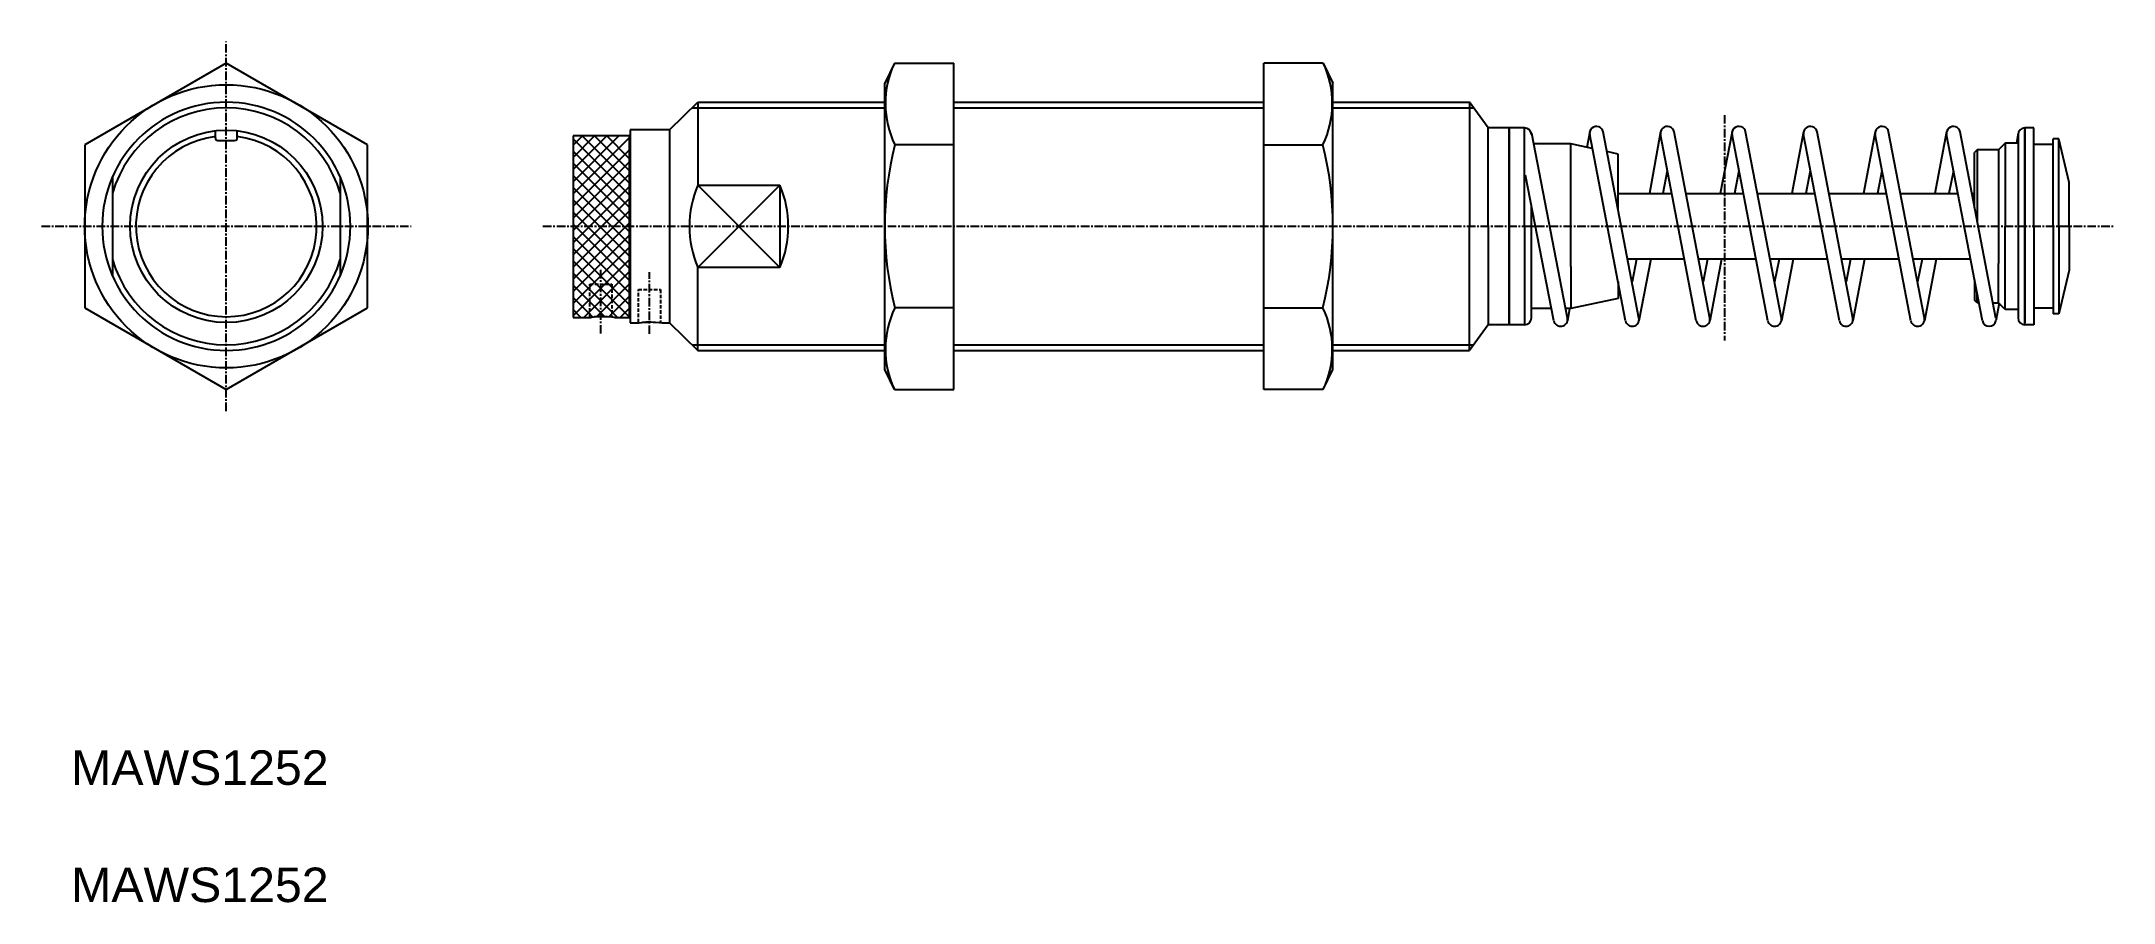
# Model space of a CAD drawing. Extents: x 222 to 522, y 102 to 227.
import ezdxf
from ezdxf.enums import TextEntityAlignment as Align

# ---------------------------------------------------------------- set-up
doc = ezdxf.new("R2010")
doc.units = 0
doc.linetypes.add('CENTER', pattern=[2, 1.25, -0.25, 0.25, -0.25])
doc.linetypes.add('DASHED', pattern=[0.75, 0.5, -0.25])
doc.layers.get('0').update_dxf_attribs({"linetype": 'CONTINUOUS'})
doc.layers.add('CENTER', color=1, linetype='CENTER')

msp = doc.modelspace()

# ---------------------------------------------------------------- linework, layer by layer
at = {"color": 7, "linetype": 'CONTINUOUS'}
for p, q in [((248.76, 223.81), (228.26, 211.98)), ((269.26, 211.98), (248.76, 223.81)), ((345.66, 223.81), (344.26, 220.9)), ((345.66, 223.81), (354.26, 223.81)), ((354.26, 176.47), (354.26, 223.81)), ((399.26, 176.47), (399.26, 223.81)), ((407.86, 223.81), (399.26, 223.81)), ((407.86, 223.81), (409.26, 220.9)), ((344.26, 179.38), (344.26, 220.9)), ((409.26, 179.38), (409.26, 220.9)), ((313.06, 214.14), (317.15, 218.14)), ((317.13, 218.14), (317.13, 206.12)), ((317.15, 218.14), (344.35, 218.14)), ((354.26, 218.14), (399.26, 218.14)), ((409.26, 218.14), (429.06, 218.14)), ((429.06, 218.14), (429.06, 200.14)), ((431.77, 214.43), (429.06, 218.14)), ((247.17, 213.25), (247.17, 214.02)), ((250.35, 213.25), (250.35, 214.02)), ((307.31, 214.14), (307.31, 186.14)), ((313.06, 214.14), (307.31, 214.14)), ((313.06, 214.14), (313.06, 200.14)), ((434.82, 214.43), (431.77, 214.43)), ((431.77, 200.14), (431.77, 214.43)), ((434.82, 200.14), (434.82, 214.43)), ((434.82, 214.43), (434.82, 200.14)), ((436.72, 214.43), (434.82, 214.43)), ((437.06, 214.43), (436.72, 214.43)), ((437.06, 213.41), (437.06, 214.43)), ((437.06, 200.14), (437.06, 213.41)), ((443.27, 186.83), (438.09, 213.61)), ((446.5, 213.83), (446.1, 211.58)), ((451.69, 186.45), (446.5, 213.45)), ((453.65, 186.83), (448.46, 213.83)), ((456.77, 213.83), (455.17, 204.9)), ((461.96, 186.45), (456.77, 213.45)), ((463.92, 186.83), (458.73, 213.83)), ((467.15, 213.83), (465.44, 204.9)), ((472.33, 186.45), (467.15, 213.45)), ((474.3, 186.83), (469.11, 213.83)), ((477.52, 213.83), (475.82, 204.9)), ((482.71, 186.45), (477.52, 213.45)), ((484.67, 186.83), (479.48, 213.83)), ((487.89, 213.83), (486.19, 204.9)), ((493.08, 186.45), (487.89, 213.45)), ((495.04, 186.83), (489.86, 213.83)), ((498.27, 213.83), (496.57, 204.9)), ((503.45, 186.45), (498.27, 213.45)), ((505.42, 186.83), (500.23, 213.83)), ((508.65, 213.61), (508.38, 212.2)), ((508.63, 213.41), (508.63, 186.86)), ((509.63, 214.43), (509.63, 200.14)), ((510.9, 214.43), (509.63, 214.43)), ((509.63, 200.14), (509.63, 214.14)), ((510.9, 200.14), (510.9, 214.43)), ((228.26, 211.98), (228.26, 188.3)), ((247.17, 212.97), (247.17, 213.25)), ((247.55, 212.59), (249.97, 212.59)), ((250.35, 212.97), (250.35, 213.25)), ((269.26, 188.3), (269.26, 211.98)), ((299.06, 213.25), (299.06, 186.93)), ((299.06, 208.37), (303.94, 213.25)), ((299.06, 206.6), (305.71, 213.25)), ((307.19, 213.25), (299.06, 213.25)), ((299.06, 211.91), (300.4, 213.25)), ((299.06, 210.14), (302.17, 213.25)), ((299.06, 204.84), (307.19, 212.96)), ((307.19, 204.69), (299.06, 212.82)), ((299.06, 203.07), (307.19, 211.2)), ((307.19, 202.92), (299.06, 211.05)), ((307.19, 206.46), (300.39, 213.25)), ((303.08, 213.25), (301.48, 213.25)), ((307.19, 208.23), (302.16, 213.25)), ((307.19, 209.99), (303.93, 213.25)), ((307.19, 213.25), (307.19, 186.93)), ((354.26, 211.98), (345.71, 211.98)), ((399.26, 211.98), (407.81, 211.98)), ((443.75, 212.08), (438.39, 212.08)), ((446.85, 211.42), (443.75, 212.08)), ((443.75, 209.83), (443.75, 212.08)), ((450.62, 210.62), (448.98, 210.97)), ((450.62, 202.56), (450.62, 210.62)), ((502.7, 211.25), (502.32, 210.87)), ((502.32, 202.82), (502.32, 210.87)), ((502.7, 211.25), (502.7, 200.86)), ((505.81, 211.25), (502.7, 211.25)), ((506.76, 212.2), (505.81, 211.25)), ((505.81, 211.25), (505.81, 194.73)), ((506.76, 212.2), (506.76, 200.14)), ((508.63, 212.2), (506.76, 212.2)), ((513.7, 212.03), (510.9, 212.03)), ((513.7, 200.14), (513.7, 212.84)), ((514.56, 212.84), (513.7, 212.84)), ((514.56, 200.14), (514.56, 212.84)), ((516.06, 206.49), (514.56, 212.84)), ((299.06, 201.3), (307.19, 209.43)), ((307.19, 201.16), (299.06, 209.28)), ((299.06, 199.53), (307.19, 207.66)), ((307.19, 199.39), (299.06, 207.52)), ((307.26, 208.95), (307.26, 200.14)), ((441.31, 186.45), (437.19, 207.54)), ((443.75, 206.68), (443.75, 209.83)), ((457.75, 208.2), (457.11, 204.9)), ((468.13, 208.2), (467.48, 204.9)), ((478.5, 208.2), (477.86, 204.9)), ((488.88, 208.2), (488.23, 204.9)), ((499.25, 208.2), (498.6, 204.9)), ((232.26, 207.32), (232.26, 192.95)), ((265.26, 207.32), (265.26, 192.95)), ((299.06, 197.76), (307.19, 205.89)), ((307.19, 197.62), (299.06, 205.75)), ((307.31, 207.2), (307.26, 207.2)), ((317.13, 206.12), (329.06, 206.12)), ((329.06, 206.12), (329.06, 194.16)), ((443.75, 194.31), (443.75, 206.68)), ((450.62, 204.89), (458.4, 204.89)), ((460.44, 204.89), (468.78, 204.89)), ((470.81, 204.89), (479.15, 204.89)), ((476.3, 205.48), (476.3, 205.48)), ((481.19, 204.89), (489.52, 204.89)), ((491.56, 204.89), (499.9, 204.89)), ((501.93, 204.89), (502.32, 204.89)), ((516.06, 200.14), (516.06, 206.49)), ((299.06, 196), (307.19, 204.13)), ((307.19, 195.85), (299.06, 203.98)), ((299.06, 194.23), (307.19, 202.36)), ((307.19, 194.08), (299.06, 202.21)), ((438.06, 186.86), (438.06, 203.14)), ((299.06, 192.46), (307.19, 200.59)), ((307.19, 192.32), (299.06, 200.44)), ((299.06, 190.69), (307.19, 198.82)), ((307.19, 190.55), (299.06, 198.68)), ((307.26, 200.14), (307.26, 191.33)), ((313.06, 200.14), (313.06, 186.14)), ((429.06, 182.14), (429.06, 200.14)), ((431.77, 200.14), (431.77, 185.85)), ((434.82, 200.14), (434.82, 185.85)), ((434.82, 185.85), (434.82, 200.14)), ((437.06, 200.14), (437.06, 186.86)), ((438.06, 186.86), (438.06, 200.14)), ((506.76, 188.07), (506.76, 200.14)), ((509.63, 185.85), (509.63, 200.14)), ((509.63, 200.14), (509.63, 186.14)), ((510.9, 200.14), (510.9, 185.85)), ((513.7, 200.14), (513.7, 187.44)), ((514.56, 200.14), (514.56, 187.44)), ((516.06, 200.14), (516.06, 193.79)), ((299.06, 188.93), (307.19, 197.05)), ((307.19, 188.78), (299.06, 196.91)), ((460.26, 195.39), (452.02, 195.39)), ((453.31, 195.38), (452.67, 192.08)), ((455.35, 195.38), (453.65, 186.45)), ((470.63, 195.39), (462.29, 195.39)), ((463.58, 195.38), (462.94, 192.08)), ((465.62, 195.38), (463.92, 186.45)), ((481.01, 195.39), (472.67, 195.39)), ((473.96, 195.38), (473.32, 192.08)), ((476, 195.38), (474.3, 186.45)), ((491.38, 195.39), (483.04, 195.39)), ((484.33, 195.38), (483.69, 192.08)), ((486.37, 195.38), (484.67, 186.45)), ((501.75, 195.39), (493.41, 195.39)), ((494.71, 195.38), (494.06, 192.08)), ((496.74, 195.38), (495.04, 186.45)), ((299.06, 187.16), (307.19, 195.29)), ((307.19, 187.01), (299.06, 195.14)), ((305.5, 186.93), (299.06, 193.37)), ((300.6, 186.93), (307.19, 193.52)), ((307.26, 193.08), (307.31, 193.08)), ((329.06, 194.16), (317.13, 194.16)), ((317.13, 182.14), (317.13, 194.16)), ((443.75, 194.31), (443.75, 188.2)), ((502.32, 192.39), (502.32, 189.41)), ((505.81, 189.03), (505.81, 194.73)), ((516.06, 193.79), (514.56, 187.44)), ((303.6, 187.06), (299.06, 191.61)), ((301.92, 186.97), (299.06, 189.84)), ((302.46, 187.03), (307.19, 191.75)), ((304.24, 187.03), (307.19, 189.98)), ((450.62, 189.66), (443.75, 188.2)), ((450.62, 192.13), (450.62, 189.66)), ((502.7, 189.03), (502.32, 189.41)), ((502.7, 189.03), (502.7, 190.44)), ((228.26, 188.3), (248.76, 176.47)), ((248.76, 176.47), (269.26, 188.3)), ((300.2, 186.93), (299.06, 188.07)), ((299.06, 186.93), (301.59, 186.93)), ((305.16, 186.93), (307.19, 186.93)), ((305.9, 186.93), (307.19, 188.22)), ((354.26, 188.3), (345.71, 188.3)), ((399.26, 188.3), (407.81, 188.3)), ((437.06, 186.86), (437.06, 185.85)), ((441.01, 188.2), (438.06, 188.2)), ((443.75, 188.2), (443.05, 188.2)), ((443.57, 188.2), (443.27, 186.45)), ((482.53, 186.64), (482.53, 186.64)), ((502.97, 189.03), (502.7, 189.03)), ((505.01, 189.03), (505.85, 189.03)), ((505.87, 188.99), (505.42, 186.45)), ((506.76, 188.07), (505.81, 189.03)), ((508.63, 188.07), (506.76, 188.07)), ((513.7, 188.25), (510.9, 188.25)), ((514.56, 187.44), (513.7, 187.44)), ((307.31, 186.14), (308.52, 186.14)), ((312.1, 186.14), (313.06, 186.14)), ((313.06, 186.14), (317.15, 182.14)), ((431.77, 185.85), (429.06, 182.14)), ((434.82, 185.85), (431.77, 185.85)), ((436.72, 185.85), (434.82, 185.85)), ((437.06, 185.85), (436.72, 185.85)), ((510.9, 185.85), (509.63, 185.85)), ((317.15, 182.14), (344.35, 182.14)), ((354.26, 182.14), (399.26, 182.14)), ((409.26, 182.14), (429.06, 182.14)), ((345.66, 176.47), (344.26, 179.38)), ((407.86, 176.47), (409.26, 179.38)), ((345.66, 176.47), (354.26, 176.47)), ((407.86, 176.47), (399.26, 176.47))]:
    msp.add_line(p, q, dxfattribs=at)
at = {"color": 3, "linetype": 'CONTINUOUS'}
for p, q in [((316.32, 217.33), (344.26, 217.33)), ((354.26, 217.33), (399.26, 217.33)), ((409.26, 217.33), (429.65, 217.33)), ((317.13, 194.16), (329.06, 206.12)), ((329.06, 194.16), (317.13, 206.12)), ((316.32, 182.95), (344.36, 182.95)), ((354.26, 182.95), (399.26, 182.95)), ((409.26, 182.95), (429.65, 182.95))]:
    msp.add_line(p, q, dxfattribs=at)
at = {"color": 3, "linetype": 'DASHED'}
for p, q in [((301.48, 191.73), (304.68, 191.73)), ((301.48, 187.03), (301.48, 191.73)), ((304.68, 191.73), (304.68, 187.03)), ((308.53, 186.23), (308.53, 190.96)), ((308.53, 190.96), (311.73, 190.96)), ((311.73, 190.96), (311.73, 186.23))]:
    msp.add_line(p, q, dxfattribs=at)
at = {"color": 7, "linetype": 'CONTINUOUS'}
for points in [[(301.59, 186.93), (301.72, 186.95), (302.11, 187), (302.69, 187.05), (303.02, 187.06), (303.38, 187.06)], [(303.38, 187.06), (303.02, 187.06), (302.69, 187.05), (302.11, 187), (302.11, 187)], [(303.38, 187.06), (303.73, 187.06), (304.06, 187.05), (304.64, 187), (305.03, 186.95), (305.16, 186.93), (305.16, 186.93)], [(308.52, 186.14), (308.65, 186.16), (309.04, 186.2), (309.62, 186.25), (309.95, 186.26), (310.31, 186.27)], [(310.31, 186.27), (309.95, 186.26), (309.62, 186.25), (309.04, 186.2), (309.04, 186.2)], [(310.31, 186.27), (310.67, 186.26), (311, 186.25), (311.58, 186.2), (311.97, 186.16), (312.1, 186.14), (312.1, 186.14)]]:
    msp.add_lwpolyline(points, dxfattribs=at)
for radius in [20.53, 13.95]:
    msp.add_circle((248.76, 200.14), radius, dxfattribs=at)
for centre, radius, start, end in [((358.12, 217.94), 13.77, 154.7567, 205.6554), ((395.4, 217.94), 13.77, 334.3446, 25.2433), ((248.76, 200.14), 18, 0, 180), ((437.06, 213.41), 0.999, 11.0535, 90), ((437.06, 213.41), 0.999, 0, 90), ((447.48, 213.64), 0.999, 11.0535, 191.0535), ((457.75, 213.64), 0.999, 11.0535, 191.0535), ((468.13, 213.64), 0.999, 11.0535, 191.0535), ((478.5, 213.64), 0.999, 11.0535, 191.0535), ((488.88, 213.64), 0.999, 11.0535, 191.0535), ((499.25, 213.64), 0.999, 11.0535, 191.0535), ((509.63, 213.41), 0.999, 90, 180), ((248.76, 200.14), 13.11, 96.9032, 83.0968), ((247.55, 212.97), 0.381, 180, 270), ((249.97, 212.97), 0.381, 270, 0), ((393.3, 200.14), 49.04, 166.0335, 193.9665), ((360.22, 200.14), 49.04, 346.0335, 13.9665), ((306.5, 208.95), 0.762, 0, 25.8419), ((248.76, 200.14), 18, 180, 0), ((306.5, 191.33), 0.762, 334.1581, 0), ((358.12, 182.34), 13.77, 154.3446, 205.2433), ((395.4, 182.34), 13.77, 334.7567, 25.6554), ((437.06, 186.86), 0.999, 270, 0), ((437.06, 186.86), 0.999, 270, 0), ((442.29, 186.64), 0.999, 191.0535, 11.0535), ((452.67, 186.64), 0.999, 191.0535, 11.0535), ((462.94, 186.64), 0.999, 191.0535, 11.0535), ((473.32, 186.64), 0.999, 191.0535, 11.0535), ((483.69, 186.64), 0.999, 191.0535, 11.0535), ((494.06, 186.64), 0.999, 191.0535, 11.0535), ((504.44, 186.64), 0.999, 191.0535, 348.8828), ((509.63, 186.86), 0.999, 180, 270)]:
    msp.add_arc(centre, radius, start, end, dxfattribs=at)
at = {"color": 3, "linetype": 'CONTINUOUS'}
for start, end in [(16.2182, 163.7818), (196.2182, 343.7818)]:
    msp.add_arc((248.76, 200.14), 17.19, start, end, dxfattribs=at)
for centre, radius, start, end in [((331.44, 200.14), 15.51, 157.3175, 202.6825), ((314.84, 200.14), 15.43, 337.1922, 22.8078)]:
    msp.add_arc(centre, radius, start, end)
at = {"layer": 'CENTER', "color": 1, "linetype": 'CENTER'}
for p, q in [((248.76, 173.33), (248.76, 226.95)), ((466.06, 216.28), (466.06, 183.56)), ((221.95, 200.14), (275.57, 200.14)), ((294.68, 200.14), (522.48, 200.14)), ((303.08, 184.58), (303.08, 193.98)), ((310.13, 184.53), (310.13, 193.47))]:
    msp.add_line(p, q, dxfattribs=at)

# ---------------------------------------------------------------- texts
at = {"color": 7, "linetype": 'CONTINUOUS', "width": 1.046512}
for p in [(226.26, 117.64), (226.26, 100.64)]:
    msp.add_text('MAWS1252', height=5, dxfattribs=at).set_placement(p, align=Align.BOTTOM_LEFT)

doc.saveas('drawing.dxf')
